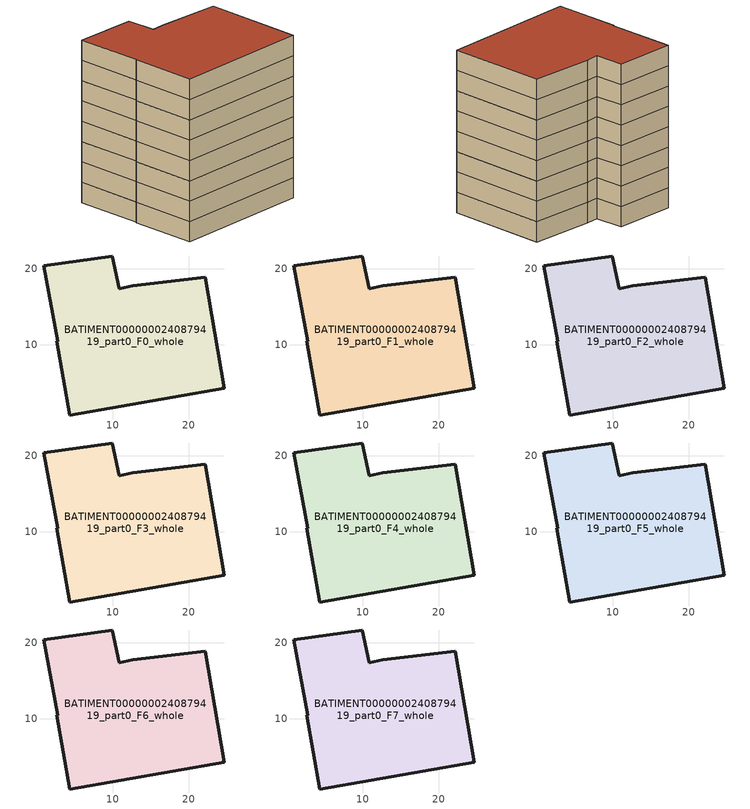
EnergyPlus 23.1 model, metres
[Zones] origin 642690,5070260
BATIMENT0000000240879419_part0_F0_whole
 floor ground (EU_floor_Construction): 22.14,18.88 24.63,4.27 4.32,0.77 2.62,10.48 2.72,10.48 0.92,20.39 9.93,21.68 10.83,17.38 12.63,17.78 z0
 wall outside (EU_wall_Construction): 0.92,20.39 2.72,10.48 2.62,10.48 4.32,0.77 24.63,4.27 22.14,18.88 12.63,17.78 10.83,17.38 9.93,21.68 0.92,20.39 z0:3
BATIMENT0000000240879419_part0_F1_whole
 floor to BATIMENT0000000240879419_part0_F0_whole (EU_floor_Construction): 22.14,18.88 24.63,4.27 4.32,0.77 2.62,10.48 2.72,10.48 0.92,20.39 9.93,21.68 10.83,17.38 12.63,17.78 z3
 wall outside (EU_wall_Construction): 0.92,20.39 2.72,10.48 2.62,10.48 4.32,0.77 24.63,4.27 22.14,18.88 12.63,17.78 10.83,17.38 9.93,21.68 0.92,20.39 z3:6
BATIMENT0000000240879419_part0_F2_whole
 floor to BATIMENT0000000240879419_part0_F1_whole (EU_floor_Construction): 22.14,18.88 24.63,4.27 4.32,0.77 2.62,10.48 2.72,10.48 0.92,20.39 9.93,21.68 10.83,17.38 12.63,17.78 z6
 wall outside (EU_wall_Construction): 0.92,20.39 2.72,10.48 2.62,10.48 4.32,0.77 24.63,4.27 22.14,18.88 12.63,17.78 10.83,17.38 9.93,21.68 0.92,20.39 z6:9
BATIMENT0000000240879419_part0_F3_whole
 floor to BATIMENT0000000240879419_part0_F2_whole (EU_floor_Construction): 22.14,18.88 24.63,4.27 4.32,0.77 2.62,10.48 2.72,10.48 0.92,20.39 9.93,21.68 10.83,17.38 12.63,17.78 z9
 wall outside (EU_wall_Construction): 0.92,20.39 2.72,10.48 2.62,10.48 4.32,0.77 24.63,4.27 22.14,18.88 12.63,17.78 10.83,17.38 9.93,21.68 0.92,20.39 z9:12
BATIMENT0000000240879419_part0_F4_whole
 floor to BATIMENT0000000240879419_part0_F3_whole (EU_floor_Construction): 22.14,18.88 24.63,4.27 4.32,0.77 2.62,10.48 2.72,10.48 0.92,20.39 9.93,21.68 10.83,17.38 12.63,17.78 z12
 wall outside (EU_wall_Construction): 0.92,20.39 2.72,10.48 2.62,10.48 4.32,0.77 24.63,4.27 22.14,18.88 12.63,17.78 10.83,17.38 9.93,21.68 0.92,20.39 z12:15
BATIMENT0000000240879419_part0_F5_whole
 floor to BATIMENT0000000240879419_part0_F4_whole (EU_floor_Construction): 22.14,18.88 24.63,4.27 4.32,0.77 2.62,10.48 2.72,10.48 0.92,20.39 9.93,21.68 10.83,17.38 12.63,17.78 z15
 wall outside (EU_wall_Construction): 0.92,20.39 2.72,10.48 2.62,10.48 4.32,0.77 24.63,4.27 22.14,18.88 12.63,17.78 10.83,17.38 9.93,21.68 0.92,20.39 z15:18
BATIMENT0000000240879419_part0_F6_whole
 floor to BATIMENT0000000240879419_part0_F5_whole (EU_floor_Construction): 22.14,18.88 24.63,4.27 4.32,0.77 2.62,10.48 2.72,10.48 0.92,20.39 9.93,21.68 10.83,17.38 12.63,17.78 z18
 wall outside (EU_wall_Construction): 0.92,20.39 2.72,10.48 2.62,10.48 4.32,0.77 24.63,4.27 22.14,18.88 12.63,17.78 10.83,17.38 9.93,21.68 0.92,20.39 z18:21
BATIMENT0000000240879419_part0_F7_whole
 floor to BATIMENT0000000240879419_part0_F6_whole (EU_floor_Construction): 22.14,18.88 24.63,4.27 4.32,0.77 2.62,10.48 2.72,10.48 0.92,20.39 9.93,21.68 10.83,17.38 12.63,17.78 z21
 wall outside (EU_wall_Construction): 0.92,20.39 2.72,10.48 2.62,10.48 4.32,0.77 24.63,4.27 22.14,18.88 12.63,17.78 10.83,17.38 9.93,21.68 0.92,20.39 z21:24
 roof outside (EU_roof_Construction): 24.63,4.27 22.14,18.88 12.63,17.78 10.83,17.38 9.93,21.68 0.92,20.39 2.72,10.48 2.62,10.48 4.32,0.77 z24
[Building]
EU S2 Campaign: North Axis=0; Terrain=City; Solar Distribution=FullExterior
[Site:Location]
Lyon-Bron: Latitude=45.75; Longitude=5; Time Zone=1; Elevation=198
[SizingPeriod:WeatherFileDays]
AnnualSizingPeriod: Begin Month=1; Begin Day of Month=1; End Month=12; End Day of Month=31; Day of Week for Start Day=Monday; Use Weather File Daylight Saving Period=No; Use Weather File Rain and Snow Indicators=No
[MATERIAL]
EU_InternalMass_Material: Roughness=MediumRough; Thickness=0.1; Conductivity=1; Density=1800; Specific Heat=900; Thermal Absorptance=0.9; Solar Absorptance=0.7; Visible Absorptance=0.7
[MATERIAL:NOMASS] Roughness=MediumRough; Thermal Absorptance=0.9; Solar Absorptance=0.7; Visible Absorptance=0.7
Name | Thermal Resistance
EU_wall_NoMass | 2.13739
EU_roof_NoMass | 2.58516
EU_floor_NoMass | 2.09377
[CONSTRUCTION]
EU_wall_Construction: EU_wall_NoMass
EU_roof_Construction: EU_roof_NoMass
EU_floor_Construction: EU_floor_NoMass
EU_InternalMass_Construction: EU_InternalMass_Material
[ZONE] Type=1; Multiplier=1; Ceiling Height=autocalculate; Volume=1063.24; Floor Area=autocalculate; Part of Total Floor Area=Yes
BATIMENT0000000240879419_part0_F0_whole; BATIMENT0000000240879419_part0_F1_whole; BATIMENT0000000240879419_part0_F2_whole; BATIMENT0000000240879419_part0_F3_whole; BATIMENT0000000240879419_part0_F4_whole; BATIMENT0000000240879419_part0_F5_whole; BATIMENT0000000240879419_part0_F6_whole; BATIMENT0000000240879419_part0_F7_whole
[INTERNALMASS] Construction=EU_InternalMass_Construction; Surface Area=354.414
Name | Zone or ZoneList
BATIMENT0000000240879419_part0_F0_whole_EU_InternalMass | BATIMENT0000000240879419_part0_F0_whole
BATIMENT0000000240879419_part0_F1_whole_EU_InternalMass | BATIMENT0000000240879419_part0_F1_whole
BATIMENT0000000240879419_part0_F2_whole_EU_InternalMass | BATIMENT0000000240879419_part0_F2_whole
BATIMENT0000000240879419_part0_F3_whole_EU_InternalMass | BATIMENT0000000240879419_part0_F3_whole
BATIMENT0000000240879419_part0_F4_whole_EU_InternalMass | BATIMENT0000000240879419_part0_F4_whole
BATIMENT0000000240879419_part0_F5_whole_EU_InternalMass | BATIMENT0000000240879419_part0_F5_whole
BATIMENT0000000240879419_part0_F6_whole_EU_InternalMass | BATIMENT0000000240879419_part0_F6_whole
BATIMENT0000000240879419_part0_F7_whole_EU_InternalMass | BATIMENT0000000240879419_part0_F7_whole
[OTHEREQUIPMENT] Fuel Type=Electricity; Design Level Calculation Method=Watts/Area; Power per Zone Floor Area=1; Fraction Latent=0; Fraction Radiant=0; Fraction Lost=0; Carbon Dioxide Generation Rate=0; EndUse Subcategory=EU_Step8_InternalGains
Name | Zone or ZoneList or Space or SpaceList | Schedule
EU_Step8_InternalGain_BATIMENT0000000240879419_part0_F0_whole_f000 | BATIMENT0000000240879419_part0_F0_whole | EU_Step8_GainSchedule_BATIMENT0000000240879419_part0_F0_whole_f000
EU_Step8_InternalGain_BATIMENT0000000240879419_part0_F1_whole_f000 | BATIMENT0000000240879419_part0_F1_whole | EU_Step8_GainSchedule_BATIMENT0000000240879419_part0_F1_whole_f000
EU_Step8_InternalGain_BATIMENT0000000240879419_part0_F2_whole_f000 | BATIMENT0000000240879419_part0_F2_whole | EU_Step8_GainSchedule_BATIMENT0000000240879419_part0_F2_whole_f000
EU_Step8_InternalGain_BATIMENT0000000240879419_part0_F3_whole_f000 | BATIMENT0000000240879419_part0_F3_whole | EU_Step8_GainSchedule_BATIMENT0000000240879419_part0_F3_whole_f000
EU_Step8_InternalGain_BATIMENT0000000240879419_part0_F4_whole_f000 | BATIMENT0000000240879419_part0_F4_whole | EU_Step8_GainSchedule_BATIMENT0000000240879419_part0_F4_whole_f000
EU_Step8_InternalGain_BATIMENT0000000240879419_part0_F5_whole_f000 | BATIMENT0000000240879419_part0_F5_whole | EU_Step8_GainSchedule_BATIMENT0000000240879419_part0_F5_whole_f000
EU_Step8_InternalGain_BATIMENT0000000240879419_part0_F6_whole_f000 | BATIMENT0000000240879419_part0_F6_whole | EU_Step8_GainSchedule_BATIMENT0000000240879419_part0_F6_whole_f000
EU_Step8_InternalGain_BATIMENT0000000240879419_part0_F7_whole_f000 | BATIMENT0000000240879419_part0_F7_whole | EU_Step8_GainSchedule_BATIMENT0000000240879419_part0_F7_whole_f000
[ZONEVENTILATION:DESIGNFLOWRATE] Schedule=EU_AlwaysOn; Design Flow Rate Calculation Method=AirChanges/Hour; Air Changes per Hour=0.487355; Ventilation Type=Natural; Fan Pressure Rise=0; Fan Total Efficiency=1; Constant Term Coefficient=1; Temperature Term Coefficient=0; Velocity Term Coefficient=0; Velocity Squared Term Coefficient=0; Minimum Indoor Temperature=-100; Maximum Indoor Temperature=100; Delta Temperature=-100; Minimum Outdoor Temperature=-100; Maximum Outdoor Temperature=100; Maximum Wind Speed=40
Name | Zone or ZoneList or Space or SpaceList
EU_ConstantAir_BATIMENT0000000240879419_part0_F0_whole | BATIMENT0000000240879419_part0_F0_whole
EU_ConstantAir_BATIMENT0000000240879419_part0_F1_whole | BATIMENT0000000240879419_part0_F1_whole
EU_ConstantAir_BATIMENT0000000240879419_part0_F2_whole | BATIMENT0000000240879419_part0_F2_whole
EU_ConstantAir_BATIMENT0000000240879419_part0_F3_whole | BATIMENT0000000240879419_part0_F3_whole
EU_ConstantAir_BATIMENT0000000240879419_part0_F4_whole | BATIMENT0000000240879419_part0_F4_whole
EU_ConstantAir_BATIMENT0000000240879419_part0_F5_whole | BATIMENT0000000240879419_part0_F5_whole
EU_ConstantAir_BATIMENT0000000240879419_part0_F6_whole | BATIMENT0000000240879419_part0_F6_whole
EU_ConstantAir_BATIMENT0000000240879419_part0_F7_whole | BATIMENT0000000240879419_part0_F7_whole
[HVACTEMPLATE:THERMOSTAT] Constant Heating Setpoint=20; Constant Cooling Setpoint=50
EU_HeatOnly_BATIMENT0000000240879419_part0_F0_whole; EU_HeatOnly_BATIMENT0000000240879419_part0_F1_whole; EU_HeatOnly_BATIMENT0000000240879419_part0_F2_whole; EU_HeatOnly_BATIMENT0000000240879419_part0_F3_whole; EU_HeatOnly_BATIMENT0000000240879419_part0_F4_whole; EU_HeatOnly_BATIMENT0000000240879419_part0_F5_whole; EU_HeatOnly_BATIMENT0000000240879419_part0_F6_whole; EU_HeatOnly_BATIMENT0000000240879419_part0_F7_whole
[HVACTEMPLATE:ZONE:IDEALLOADSAIRSYSTEM] System Availability Schedule=EU_AlwaysOn; Maximum Heating Supply Air Temperature=50; Minimum Cooling Supply Air Temperature=13; Maximum Heating Supply Air Humidity Ratio=0.0156; Minimum Cooling Supply Air Humidity Ratio=0.0077; Heating Limit=NoLimit; Cooling Limit=NoLimit; Heating Availability Schedule=EU_AlwaysOn; Cooling Availability Schedule=EU_CoolingOff; Dehumidification Control Type=ConstantSensibleHeatRatio; Cooling Sensible Heat Ratio=0.7; Dehumidification Setpoint=60; Humidification Control Type=None; Humidification Setpoint=30; Outdoor Air Method=None; Outdoor Air Flow Rate per Person=0.00944; Outdoor Air Flow Rate per Zone Floor Area=0; Outdoor Air Flow Rate per Zone=0; Demand Controlled Ventilation Type=None; Outdoor Air Economizer Type=NoEconomizer; Heat Recovery Type=None; Sensible Heat Recovery Effectiveness=0.7; Latent Heat Recovery Effectiveness=0.65
Name | Template Thermostat
BATIMENT0000000240879419_part0_F0_whole | EU_HeatOnly_BATIMENT0000000240879419_part0_F0_whole
BATIMENT0000000240879419_part0_F1_whole | EU_HeatOnly_BATIMENT0000000240879419_part0_F1_whole
BATIMENT0000000240879419_part0_F2_whole | EU_HeatOnly_BATIMENT0000000240879419_part0_F2_whole
BATIMENT0000000240879419_part0_F3_whole | EU_HeatOnly_BATIMENT0000000240879419_part0_F3_whole
BATIMENT0000000240879419_part0_F4_whole | EU_HeatOnly_BATIMENT0000000240879419_part0_F4_whole
BATIMENT0000000240879419_part0_F5_whole | EU_HeatOnly_BATIMENT0000000240879419_part0_F5_whole
BATIMENT0000000240879419_part0_F6_whole | EU_HeatOnly_BATIMENT0000000240879419_part0_F6_whole
BATIMENT0000000240879419_part0_F7_whole | EU_HeatOnly_BATIMENT0000000240879419_part0_F7_whole
[SIZING:ZONE] Zone Cooling Design Supply Air Temperature Input Method=SupplyAirTemperature; Zone Cooling Design Supply Air Temperature=13; Zone Heating Design Supply Air Temperature Input Method=SupplyAirTemperature; Zone Heating Design Supply Air Temperature=50; Zone Cooling Design Supply Air Humidity Ratio=0.008; Zone Heating Design Supply Air Humidity Ratio=0.008; Cooling Design Air Flow Method=DesignDay; Cooling Design Air Flow Rate=0; Cooling Minimum Air Flow per Zone Floor Area=0.000762; Cooling Minimum Air Flow=0; Cooling Minimum Air Flow Fraction=0.2; Heating Design Air Flow Method=DesignDay; Heating Design Air Flow Rate=0; Heating Maximum Air Flow per Zone Floor Area=0.002032; Heating Maximum Air Flow=0.141576; Heating Maximum Air Flow Fraction=0.3; Account for Dedicated Outdoor Air System=No; Dedicated Outdoor Air System Control Strategy=NeutralSupplyAir; Dedicated Outdoor Air Low Setpoint Temperature for Design=autosize; Dedicated Outdoor Air High Setpoint Temperature for Design=autosize; Zone Load Sizing Method=Sensible Load Only No Latent Load; Zone Latent Cooling Design Supply Air Humidity Ratio Input Method=HumidityRatioDifference; Zone Cooling Design Supply Air Humidity Ratio Difference=0.005; Zone Latent Heating Design Supply Air Humidity Ratio Input Method=HumidityRatioDifference; Zone Humidification Design Supply Air Humidity Ratio Difference=0.005
BATIMENT0000000240879419_part0_F0_whole; BATIMENT0000000240879419_part0_F1_whole; BATIMENT0000000240879419_part0_F2_whole; BATIMENT0000000240879419_part0_F3_whole; BATIMENT0000000240879419_part0_F4_whole; BATIMENT0000000240879419_part0_F5_whole; BATIMENT0000000240879419_part0_F6_whole; BATIMENT0000000240879419_part0_F7_whole
[SCHEDULE:CONSTANT]
Name | Hourly Value
EU_AlwaysOn | 1
EU_CoolingOff | 0
[SCHEDULE:FILE] Column Number=1; Rows to Skip at Top=0; Number of Hours of Data=8760; Column Separator=Comma; Interpolate to Timestep=No; Minutes per Item=60; Adjust Schedule for Daylight Savings=Yes
Name | File
EU_Step8_GainSchedule_BATIMENT0000000240879419_part0_F0_whole_f000 | C:\Users\o_iseri\Desktop\OpenUBEM\openubem\outputs\eu_evidence\EU-04\s3\s3_campaign\FR-LYO-HAUTCOEURPENTES\BATIMENT0000000240879419_part0\BATIMENT0000000240879419_part0_F0_whole_f000_gain.csv
EU_Step8_GainSchedule_BATIMENT0000000240879419_part0_F1_whole_f000 | C:\Users\o_iseri\Desktop\OpenUBEM\openubem\outputs\eu_evidence\EU-04\s3\s3_campaign\FR-LYO-HAUTCOEURPENTES\BATIMENT0000000240879419_part0\BATIMENT0000000240879419_part0_F1_whole_f000_gain.csv
EU_Step8_GainSchedule_BATIMENT0000000240879419_part0_F2_whole_f000 | C:\Users\o_iseri\Desktop\OpenUBEM\openubem\outputs\eu_evidence\EU-04\s3\s3_campaign\FR-LYO-HAUTCOEURPENTES\BATIMENT0000000240879419_part0\BATIMENT0000000240879419_part0_F2_whole_f000_gain.csv
EU_Step8_GainSchedule_BATIMENT0000000240879419_part0_F3_whole_f000 | C:\Users\o_iseri\Desktop\OpenUBEM\openubem\outputs\eu_evidence\EU-04\s3\s3_campaign\FR-LYO-HAUTCOEURPENTES\BATIMENT0000000240879419_part0\BATIMENT0000000240879419_part0_F3_whole_f000_gain.csv
EU_Step8_GainSchedule_BATIMENT0000000240879419_part0_F4_whole_f000 | C:\Users\o_iseri\Desktop\OpenUBEM\openubem\outputs\eu_evidence\EU-04\s3\s3_campaign\FR-LYO-HAUTCOEURPENTES\BATIMENT0000000240879419_part0\BATIMENT0000000240879419_part0_F4_whole_f000_gain.csv
EU_Step8_GainSchedule_BATIMENT0000000240879419_part0_F5_whole_f000 | C:\Users\o_iseri\Desktop\OpenUBEM\openubem\outputs\eu_evidence\EU-04\s3\s3_campaign\FR-LYO-HAUTCOEURPENTES\BATIMENT0000000240879419_part0\BATIMENT0000000240879419_part0_F5_whole_f000_gain.csv
EU_Step8_GainSchedule_BATIMENT0000000240879419_part0_F6_whole_f000 | C:\Users\o_iseri\Desktop\OpenUBEM\openubem\outputs\eu_evidence\EU-04\s3\s3_campaign\FR-LYO-HAUTCOEURPENTES\BATIMENT0000000240879419_part0\BATIMENT0000000240879419_part0_F6_whole_f000_gain.csv
EU_Step8_GainSchedule_BATIMENT0000000240879419_part0_F7_whole_f000 | C:\Users\o_iseri\Desktop\OpenUBEM\openubem\outputs\eu_evidence\EU-04\s3\s3_campaign\FR-LYO-HAUTCOEURPENTES\BATIMENT0000000240879419_part0\BATIMENT0000000240879419_part0_F7_whole_f000_gain.csv
